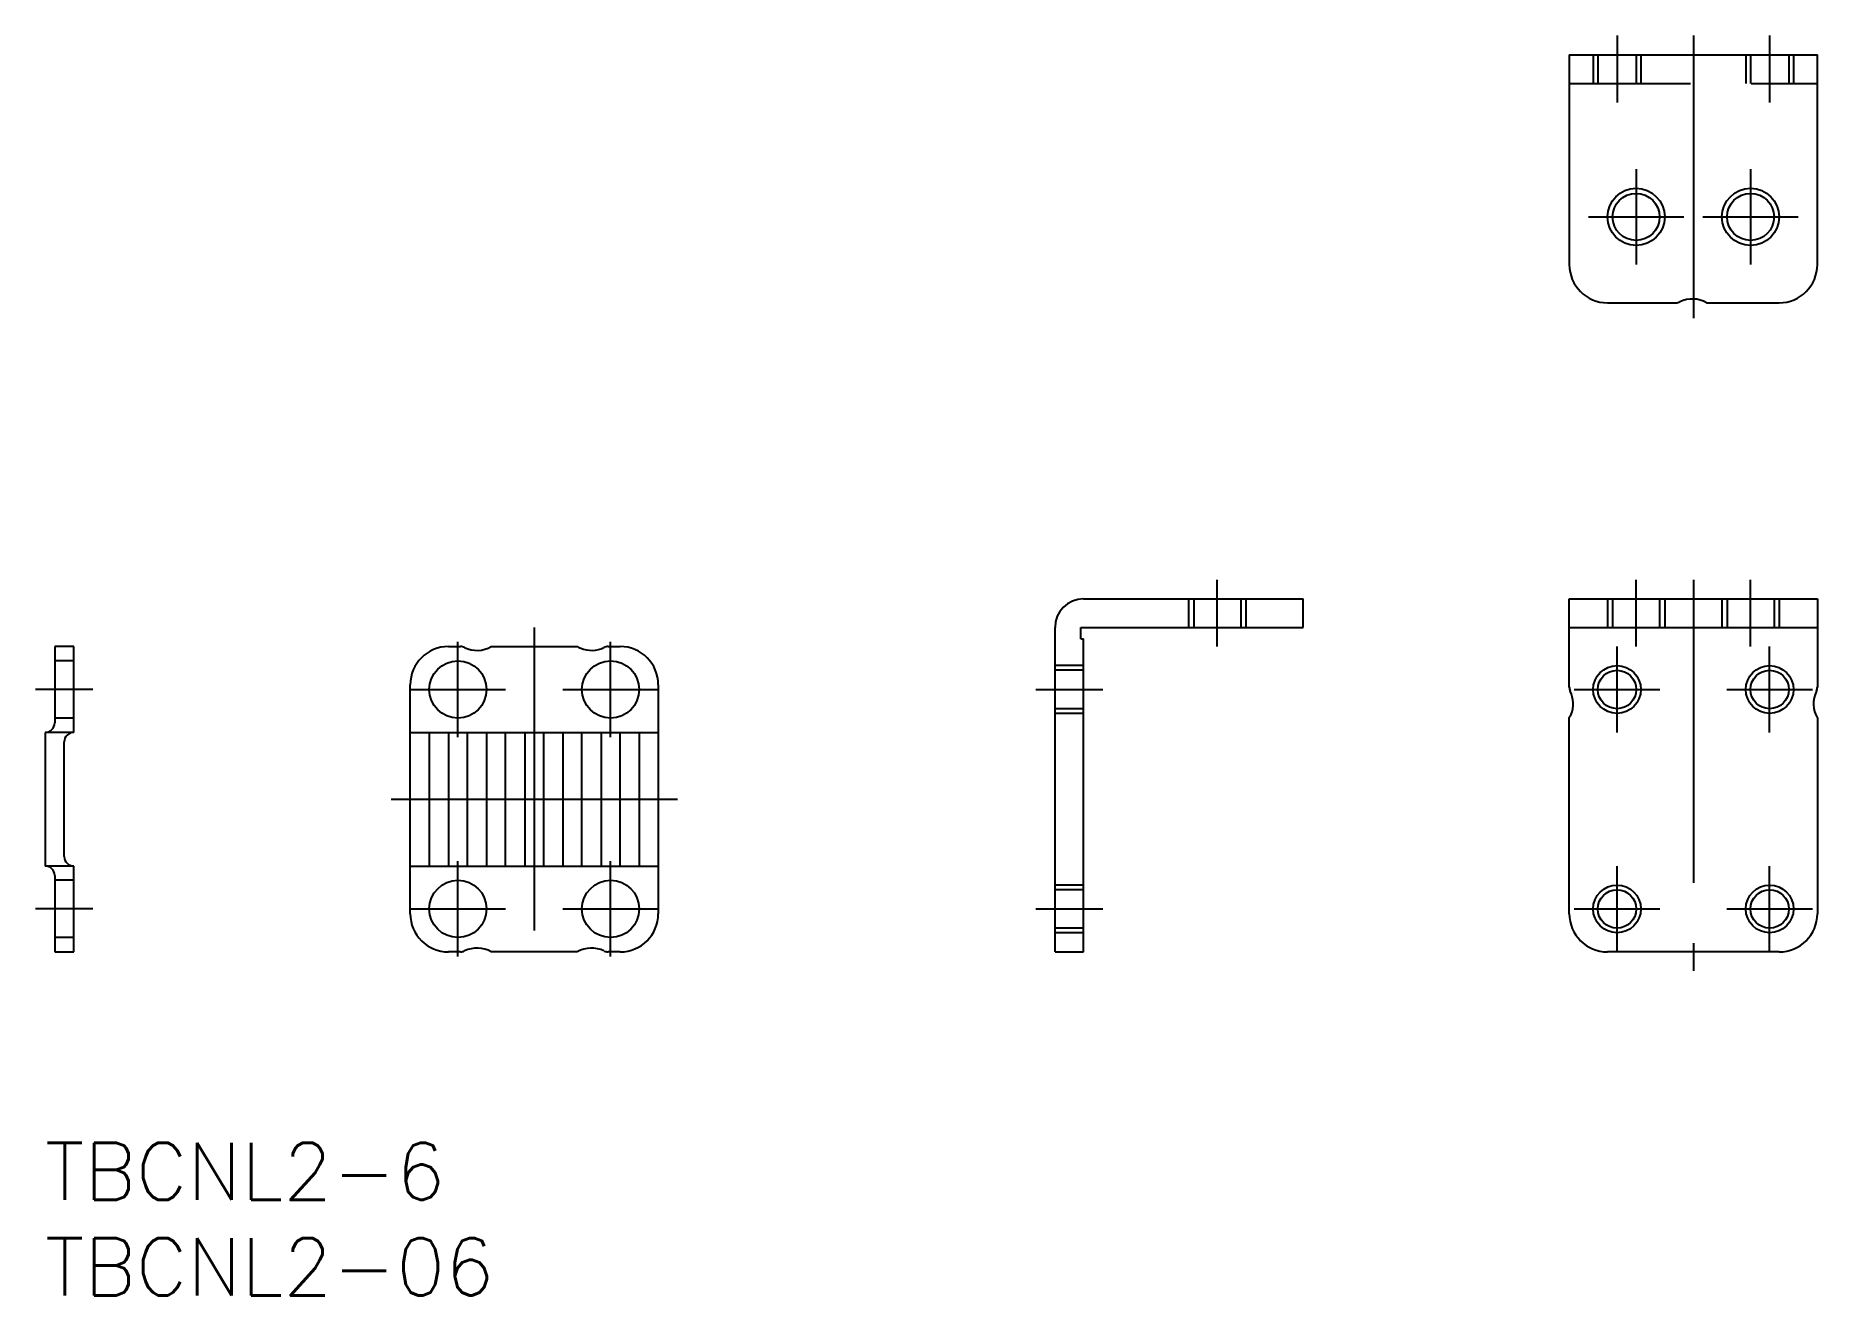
# Model space of a CAD drawing. Extents: x 118.7 to 212.1, y 190.7 to 256.7.
import ezdxf

# ---------------------------------------------------------------- set-up
doc = ezdxf.new("R2010")
doc.units = 0
doc.header["$LTSCALE"] = 0.5
doc.linetypes.add('CENTER', pattern=[50.8, 31.75, -6.35, 6.35, -6.35])
doc.linetypes.add('DASHED', pattern=[19.05, 12.7, -6.35])
for name, color, linetype in [('MSM_CENTER', 1, 'CENTER'), ('MSM_CONTINUOUS', 7, 'CONTINUOUS'), ('MSM_DASHED', 4, 'DASHED'), ('MSM_NARROW', 5, 'CONTINUOUS'), ('MSM_PART_NUMBER', 7, 'CONTINUOUS')]:
    doc.layers.add(name, color=color, linetype=linetype)
doc.styles.get("Standard").update_dxf_attribs({"font": 'txt.shx', "height": 1.5, "bigfont": 'bigfont.shx'})

# ---------------------------------------------------------------- blocks, each defined once
blk = doc.blocks.new('*U3')
at = {"layer": 'MSM_PART_NUMBER'}
blk.add_text('TBCNL2-6', height=3, dxfattribs=at).set_placement((119.214, 195.734))
blk = doc.blocks.new('*U4')
at = {"layer": 'MSM_PART_NUMBER'}
blk.add_text('TBCNL2-06', height=3, dxfattribs=at).set_placement((119.214, 190.734))

msp = doc.modelspace()

# ---------------------------------------------------------------- linework, layer by layer
at = {"layer": 'MSM_CENTER'}
for p, q in [((201.587, 256.748), (201.587, 253.248)), ((205.587, 256.748), (205.587, 241.947)), ((209.587, 256.748), (209.587, 253.248)), ((202.587, 249.748), (202.587, 244.748)), ((208.587, 249.748), (208.587, 244.748)), ((200.087, 247.248), (205.087, 247.248)), ((206.087, 247.248), (211.087, 247.248)), ((180.636, 224.734), (180.636, 228.234)), ((202.587, 224.734), (202.587, 228.234)), ((205.587, 228.234), (205.587, 207.734)), ((208.587, 224.734), (208.587, 228.234)), ((144.846, 225.734), (144.846, 207.734)), ((140.846, 219.984), (140.846, 224.984)), ((148.846, 219.984), (148.846, 224.984)), ((201.587, 220.234), (201.587, 224.734)), ((209.587, 220.234), (209.587, 224.734)), ((121.714, 222.484), (118.714, 222.484)), ((138.346, 222.484), (143.346, 222.484)), ((146.346, 222.484), (151.346, 222.484)), ((171.136, 222.484), (174.636, 222.484)), ((199.337, 222.484), (203.837, 222.484)), ((207.337, 222.484), (211.837, 222.484)), ((137.346, 216.734), (152.346, 216.734)), ((140.846, 208.484), (140.846, 213.484)), ((148.846, 208.484), (148.846, 213.484)), ((201.587, 208.734), (201.587, 213.234)), ((209.587, 208.734), (209.587, 213.234)), ((121.714, 210.984), (118.714, 210.984)), ((138.346, 210.984), (143.346, 210.984)), ((146.346, 210.984), (151.346, 210.984)), ((171.136, 210.984), (174.636, 210.984)), ((199.337, 210.984), (203.837, 210.984)), ((207.337, 210.984), (211.837, 210.984))]:
    msp.add_line(p, q, dxfattribs=at)
at = {"layer": 'MSM_CONTINUOUS'}
for p, q in [((199.087, 255.748), (199.087, 244.748)), ((199.087, 255.748), (212.087, 255.748)), ((212.087, 244.748), (212.087, 255.748)), ((201.087, 242.748), (204.662, 242.748)), ((206.282, 242.748), (210.087, 242.748)), ((173.636, 227.234), (185.136, 227.234)), ((185.136, 225.734), (185.136, 227.234)), ((199.087, 227.234), (212.087, 227.234)), ((199.087, 222.606), (199.087, 227.234)), ((212.087, 227.234), (212.087, 222.606)), ((172.136, 208.734), (172.136, 225.734)), ((173.486, 225.734), (185.136, 225.734)), ((173.486, 225.134), (173.486, 225.734)), ((173.486, 225.134), (173.636, 225.134)), ((173.636, 208.734), (173.636, 225.134)), ((199.087, 225.734), (212.087, 225.734)), ((120.714, 224.734), (119.714, 224.734)), ((119.714, 224.734), (119.714, 220.734)), ((120.714, 220.234), (120.714, 224.734)), ((140.346, 224.734), (140.974, 224.734)), ((142.594, 224.734), (147.124, 224.734)), ((148.718, 224.734), (149.346, 224.734)), ((138.346, 210.734), (138.346, 222.734)), ((151.346, 222.734), (151.346, 210.734)), ((199.087, 210.734), (199.087, 221.012)), ((212.087, 220.986), (212.087, 210.734)), ((119.214, 220.234), (119.214, 213.234)), ((120.214, 213.734), (120.214, 219.734)), ((138.346, 220.234), (151.346, 220.234)), ((139.346, 220.234), (139.346, 213.234)), ((140.346, 220.234), (140.346, 213.234)), ((141.346, 213.234), (141.346, 220.234)), ((142.346, 220.234), (142.346, 213.234)), ((143.346, 213.234), (143.346, 220.234)), ((144.346, 220.234), (144.346, 213.234)), ((145.346, 213.234), (145.346, 220.234)), ((146.346, 220.234), (146.346, 213.234)), ((147.346, 213.234), (147.346, 220.234)), ((148.346, 220.234), (148.346, 213.234)), ((149.346, 213.234), (149.346, 220.234)), ((150.346, 220.234), (150.346, 213.234)), ((120.714, 208.734), (120.714, 213.234)), ((138.346, 213.234), (151.346, 213.234)), ((119.714, 212.734), (119.714, 208.734)), ((119.714, 208.734), (120.714, 208.734)), ((140.974, 208.734), (140.346, 208.734)), ((147.098, 208.734), (142.594, 208.734)), ((149.346, 208.734), (148.718, 208.734)), ((172.136, 208.734), (173.636, 208.734)), ((210.087, 208.734), (201.087, 208.734))]:
    msp.add_line(p, q, dxfattribs=at)
for centre, radius in [((202.587, 247.248), 1.23), ((208.587, 247.248), 1.23), ((140.846, 222.484), 1.5), ((148.846, 222.484), 1.5), ((201.587, 222.484), 1.006), ((209.587, 222.484), 1.006), ((140.846, 210.984), 1.5), ((148.846, 210.984), 1.5), ((201.587, 210.984), 1.006), ((209.587, 210.984), 1.006)]:
    msp.add_circle(centre, radius, dxfattribs=at)
for centre, radius, start, end in [((201.087, 244.748), 2, 180, 270), ((210.087, 244.748), 2, 270, 0), ((204.662, 243.248), 0.5, 270, 295.84193), ((205.533, 241.448), 1.5, 60.07357, 115.84193), ((173.636, 225.734), 1.5, 90, 180), ((140.346, 222.734), 2, 90, 180), ((140.974, 224.234), 0.5, 64.15807, 90), ((141.846, 226.034), 1.5, 244.15807, 299.92643), ((147.546, 225.293), 0.7, 232.90969, 247.97569), ((147.846, 226.034), 1.5, 247.97569, 295.84193), ((148.718, 224.234), 0.5, 90, 115.84193), ((149.346, 222.734), 2, 0, 90), ((199.587, 222.606), 0.5, 180, 205.84193), ((197.787, 221.734), 1.5, 337.97569, 25.84193), ((213.387, 221.734), 1.5, 154.15807, 209.92643), ((211.587, 222.606), 0.5, 334.15807, 0), ((119.214, 220.734), 0.5, 270, 0), ((198.529, 221.434), 0.7, 322.90969, 337.97569), ((120.714, 219.734), 0.5, 90, 180), ((119.214, 212.734), 0.5, 360, 90), ((120.714, 213.734), 0.5, 180, 270), ((140.346, 210.734), 2, 180, 270), ((149.346, 210.734), 2, 270, 0), ((201.087, 210.734), 2, 180, 270), ((210.087, 210.734), 2, 270, 0), ((140.974, 209.234), 0.5, 270, 295.84193), ((141.846, 207.434), 1.5, 60.07357, 115.84193), ((147.846, 207.434), 1.5, 64.15807, 119.92643), ((148.718, 209.234), 0.5, 244.15807, 270)]:
    msp.add_arc(centre, radius, start, end, dxfattribs=at)
at = {"layer": 'MSM_DASHED'}
for p, q in [((200.337, 255.748), (200.337, 254.248)), ((200.58, 255.748), (200.58, 254.248)), ((202.593, 255.748), (202.593, 254.248)), ((202.837, 255.748), (202.837, 254.248)), ((208.337, 255.748), (208.337, 254.248)), ((208.58, 255.748), (208.58, 254.248)), ((210.593, 255.748), (210.593, 254.248)), ((210.837, 255.748), (210.837, 254.248)), ((199.087, 254.248), (212.087, 254.248)), ((179.136, 227.234), (179.136, 225.734)), ((179.407, 227.234), (179.407, 225.734)), ((181.866, 227.234), (181.866, 225.734)), ((182.136, 227.234), (182.136, 225.734)), ((201.087, 227.234), (201.087, 225.734)), ((201.357, 227.234), (201.357, 225.734)), ((203.816, 227.234), (203.816, 225.734)), ((204.087, 227.234), (204.087, 225.734)), ((207.087, 227.234), (207.087, 225.734)), ((207.357, 227.234), (207.357, 225.734)), ((209.816, 227.234), (209.816, 225.734)), ((210.087, 227.234), (210.087, 225.734)), ((120.714, 223.984), (119.714, 223.984)), ((173.636, 223.734), (172.136, 223.734)), ((173.636, 223.491), (172.136, 223.491)), ((173.636, 221.478), (172.136, 221.478)), ((120.714, 220.984), (119.714, 220.984)), ((173.636, 221.234), (172.136, 221.234)), ((120.714, 220.234), (119.214, 220.234)), ((120.714, 213.234), (119.214, 213.234)), ((120.714, 212.484), (119.714, 212.484)), ((173.636, 212.234), (172.136, 212.234)), ((173.636, 211.991), (172.136, 211.991)), ((120.714, 209.484), (119.714, 209.484)), ((173.636, 209.978), (172.136, 209.978)), ((173.636, 209.734), (172.136, 209.734))]:
    msp.add_line(p, q, dxfattribs=at)
at = {"layer": 'MSM_NARROW'}
for centre, radius in [((202.587, 247.248), 1.5), ((208.587, 247.248), 1.5), ((201.587, 222.484), 1.25), ((209.587, 222.484), 1.25), ((201.587, 210.984), 1.25), ((209.587, 210.984), 1.25)]:
    msp.add_circle(centre, radius, dxfattribs=at)

# ---------------------------------------------------------------- block references
at = {"layer": 'MSM_CONTINUOUS'}
for name in ['*U3', '*U4']:
    msp.add_blockref(name, (0, 0), dxfattribs=at)

doc.saveas('drawing.dxf')
